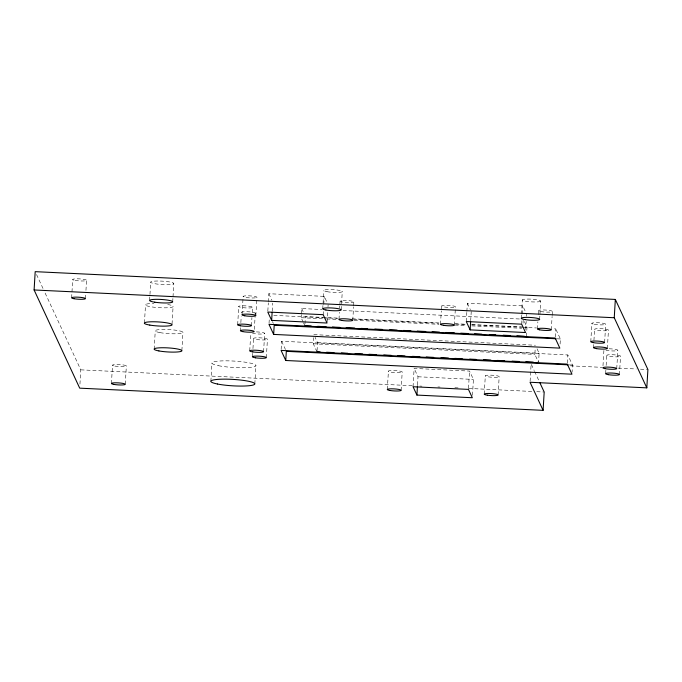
<?xml version="1.0" encoding="UTF-8"?>
<svg xmlns="http://www.w3.org/2000/svg" width="682" height="682" viewBox="0 0 682 682"><rect width="100%" height="100%" fill="white"/><g stroke="black" fill="none" stroke-linecap="round" stroke-linejoin="round"><path stroke-width="0.51" stroke-dasharray="3.41 2.56" d="M71.627 297.881L72.718 279.569M79.947 384.085L80.791 369.849L44.577 291.87M85.48 298.546L85.719 294.479M85.958 290.404L86.563 280.234M111.422 383.557L112.513 365.245M125.275 384.222L126.358 365.91M144.439 322.901L145.53 304.59M149.614 300.37L150.705 282.058M154.175 349.261L155.257 330.949M172.708 301.921L172.947 297.855M173.006 296.832L173.799 283.61A11.585 1.696 3.4 0 0 157.09 281.018A11.585 1.696 3.4 0 0 155.863 283.882A11.585 1.696 3.4 0 0 173.799 283.61M172.043 323.993L173.075 306.704M181.872 350.591L182.955 332.279M210.866 381.349L211.957 363.037M237.668 324.675L238.751 306.363M240.371 330.779L240.55 327.727M240.857 322.646L241.215 316.542M242.05 314.683L243.142 296.372M249.731 350.812L250.763 333.524M251.436 325.732L251.922 317.59M252.221 312.501L252.528 307.42A6.956 1.014 3.4 0 0 242.954 305.792A6.956 1.014 3.4 0 0 241.437 307.454A6.956 1.014 3.4 0 0 252.528 307.42M252.485 356.729L252.724 352.654M252.962 348.587L253.568 338.417M254.343 329.406L255.068 317.198M255.128 316.184L255.307 313.132M255.827 315.74L256.909 297.429A6.956 1.014 3.4 0 0 247.344 295.809A6.956 1.014 3.4 0 0 245.827 297.463A6.956 1.014 3.4 0 0 256.909 297.429M254.829 383.872L255.921 365.561M263.593 351.742L264.676 333.438M267.83 311.018L268.316 302.876M268.376 301.862L268.861 293.72L324.257 296.372L327.266 302.868M266.338 357.658L267.429 339.346A6.956 1.014 3.4 0 0 257.404 337.786A6.956 1.014 3.4 0 0 256.662 339.508A6.956 1.014 3.4 0 0 267.429 339.346M269.032 323.311L269.271 319.244M272.195 311.222L272.672 303.081M281.146 349.389L281.632 341.256L567.825 354.955L572.513 365.041L572.087 372.159M303.226 322.151L301.163 317.71L301.342 314.658M301.401 313.643L301.7 308.554L321.844 309.517M316.985 351.784L313.268 343.788L313.635 337.684M317.045 350.77L317.531 342.628L315.058 337.3M322.731 308.886L323.814 290.575M323.166 314.683L323.345 311.631M323.771 304.513L324.257 296.372M327.104 322.015L327.71 311.845M328.008 306.755L328.136 304.718M338.997 319.321L339.414 312.203M339.662 308.136L339.781 306.099M339.841 305.084L340.079 301.009M341.196 309.764L342.279 291.461M352.764 320.378L353.549 307.156M353.608 306.141L353.856 302.066A6.956 1.014 3.4 0 0 344.282 300.447A6.956 1.014 3.4 0 0 342.765 302.109A6.956 1.014 3.4 0 0 353.856 302.066M387.333 389.379L388.416 371.076M401.101 390.436L402.192 372.133A6.956 1.014 3.4 0 0 392.619 370.505A6.956 1.014 3.4 0 0 391.101 372.167A6.956 1.014 3.4 0 0 402.192 372.133M413.053 386.737L414.136 368.425L469.531 371.076L473.41 379.422L472.387 396.711M417.529 384.904L418.015 376.771L414.136 368.425M440.504 324.248L441.297 311.026M441.356 310.012L441.595 305.937M454.365 325.178L455.457 306.866A6.956 1.014 3.4 0 0 445.423 305.314A6.956 1.014 3.4 0 0 444.69 307.028A6.956 1.014 3.4 0 0 455.457 306.866M466.275 321.537L466.812 312.382M466.872 311.367L467.358 303.226L522.753 305.877L525.771 312.373M470.691 320.728L471.236 311.572M468.508 388.365L469.531 371.076M484.229 394.085L485.32 375.773M498.09 395.014L499.173 376.711A6.956 1.014 3.4 0 0 489.147 375.151A6.956 1.014 3.4 0 0 488.414 376.865A6.956 1.014 3.4 0 0 499.173 376.711M521.278 318.127L521.466 315.075M521.525 314.052L522.369 299.816M521.67 324.189L521.909 320.122M522.267 314.018L522.753 305.877M523.043 323.234L523.222 320.182M525.728 329.483L526.206 321.341M526.513 316.26L526.632 314.223M526.453 336.32L526.998 327.164L524.108 320.941M530.11 381.247L531.133 363.949L534.177 370.505M537.049 348.8L539.112 353.242L538.567 362.398L534.85 354.401L535.217 348.297M537.433 328.954L537.859 321.836M538.286 314.717L538.524 310.642M539.641 319.534L539.888 315.468M539.948 314.445L540.732 301.222A9.275 1.355 3.4 0 0 527.97 299.057A9.275 1.355 3.4 0 0 525.95 301.274A9.275 1.355 3.4 0 0 540.732 301.222M551.32 329.756L552.105 316.533M552.164 315.51L552.403 311.444M555.225 337.019L555.711 328.877L552.514 328.724M560.092 344.052L560.391 338.963L555.711 328.877M567.347 363.097L567.825 354.955M590.765 341.776L591.857 323.464M593.511 347.556L593.69 344.504M593.937 340.437L594.602 329.244M602.99 365.757L603.894 350.497M604.619 342.441L605.71 324.129M605.667 373.574L605.906 369.499M606.153 365.433L606.758 355.262M607.364 348.485L608.455 330.173A6.956 1.014 3.4 0 0 598.429 328.622A6.956 1.014 3.4 0 0 597.696 330.335A6.956 1.014 3.4 0 0 608.455 330.173M616.75 368.587L617.832 350.275M619.435 374.631L620.526 356.319A6.956 1.014 3.4 0 0 610.953 354.7A6.956 1.014 3.4 0 0 609.435 356.354A6.956 1.014 3.4 0 0 620.526 356.319M343.046 310.532L520.102 319.014M337.223 318.076L305.417 316.55L304.871 325.706L303.635 323.038M352.065 318.784L440.061 322.995M454.903 323.711L466.565 324.265M471.867 324.521L526.998 327.164M273.772 315.374L322.714 317.718M323.771 317.769L337.607 318.434M353.566 319.202L438.679 323.277M455.704 324.086L466.343 324.598M471.663 324.854L521.662 327.249M522.727 327.3L536.555 327.957M301.163 317.71L325.544 318.878M326.601 318.929L337.206 319.432M354.171 320.25L438.986 324.308M454.885 325.067L466.548 325.629M471.85 325.885L521.679 328.272M557.203 338.809L560.391 338.963M313.814 334.632L535.396 345.245M317.531 342.628L539.112 353.242M313.268 343.788L534.85 354.401M569.317 364.887L572.513 365.041M570.408 365.833L602.257 367.359M618.182 368.118L636.221 368.979M640.466 369.184L647.9 369.542M418.015 376.771L473.41 379.422M80.791 369.849L412.388 385.722M419.831 386.08L421.953 386.183M437.904 386.95L440.026 387.052M454.903 387.76L458.091 387.913M468.722 388.425L532.489 391.477M536.743 391.681L544.185 392.031M534.611 371.443L538.959 380.803M467.358 303.226L470.375 309.713M301.7 308.554L303.354 312.109M268.861 293.72L271.879 300.216M272.493 321.589L273.346 323.421M281.632 341.256L285.46 349.508M36.53 274.539L44.134 290.907M241.82 312.748A6.956 1.014 3.4 0 1 249.706 311.879A6.956 1.014 3.4 0 1 253.619 313.771M167.704 304.513A13.904 2.029 3.4 0 1 168.727 307.684A13.904 2.029 3.4 0 1 147.627 306.065A13.904 2.029 3.4 0 1 153.936 303.456M256.364 331.895A6.956 1.014 3.4 0 1 264.335 333.677A6.956 1.014 3.4 0 1 252.553 333.345M609.069 348.792A6.956 1.014 3.4 0 1 617.611 350.531A6.956 1.014 3.4 0 1 606.008 350.318M159.997 332.62A13.904 2.029 3.4 0 0 182.733 332.799A13.904 2.029 3.4 0 0 164.584 329.432A13.904 2.029 3.4 0 0 159.997 332.62M218.462 365.688A22.02 3.214 3.4 0 0 255.196 366.353A22.02 3.214 3.4 0 0 228.155 360.855A22.02 3.214 3.4 0 0 218.462 365.688M114.883 366.081A6.956 1.014 3.4 0 0 126.247 366.166A6.956 1.014 3.4 0 0 117.176 364.486A6.956 1.014 3.4 0 0 114.883 366.081M326.976 291.683A9.275 1.355 3.4 0 0 342.134 291.802A9.275 1.355 3.4 0 0 330.037 289.56A9.275 1.355 3.4 0 0 326.976 291.683M75.088 280.404A6.956 1.014 3.4 0 0 86.452 280.49A6.956 1.014 3.4 0 0 77.381 278.81A6.956 1.014 3.4 0 0 75.088 280.404M540.579 311.486A6.956 1.014 3.4 0 0 552.181 311.691A6.956 1.014 3.4 0 0 543.639 309.96A6.956 1.014 3.4 0 0 540.579 311.486M594.227 324.3A6.956 1.014 3.4 0 0 605.599 324.385A6.956 1.014 3.4 0 0 596.52 322.705A6.956 1.014 3.4 0 0 594.227 324.3"/><path stroke-width="1.02" d="M34.1 289.969L35.191 271.658L615.334 299.432L647.9 369.542L646.809 387.853L530.05 382.261L543.094 410.342L79.709 388.16L34.1 289.969L614.252 317.744L646.809 387.853M271.649 320.378L267.77 312.032L323.166 314.683L327.045 323.029L271.649 320.378L272.135 312.237M273.653 334.41L268.972 324.334L555.165 338.033L559.854 348.118L273.653 334.41L274.198 325.254L556.137 338.758M285.767 360.497L281.086 350.412L567.279 364.111L571.968 374.196L285.767 360.497L286.312 351.341L568.259 364.836M416.932 395.083L413.053 386.737L468.449 389.388L472.319 397.734L416.932 395.083L417.469 385.927M470.145 329.883L466.275 321.537L521.67 324.189L525.541 332.535L470.145 329.883L470.631 321.742M543.094 410.342L544.185 392.031L539.829 382.67M614.252 317.744L615.334 299.432M304.871 325.706L311.231 326.013M317.599 326.32L326.081 326.721M332.441 327.028L339.858 327.386M346.217 327.684L354.7 328.093M361.068 328.4L367.428 328.698M374.844 329.056L382.27 329.415M389.686 329.773L397.112 330.122M403.471 330.429L410.896 330.787M417.256 331.085L425.738 331.495M432.098 331.802L439.515 332.151M445.883 332.458L454.357 332.867M460.725 333.166L468.142 333.524M474.502 333.83L481.927 334.189M489.344 334.538L495.712 334.845M503.128 335.203L510.554 335.553M516.913 335.859L524.33 336.217M316.985 351.784L320.165 351.938M326.525 352.244L333.95 352.603M341.375 352.952L347.735 353.259M355.152 353.617L362.577 353.967M368.936 354.273L376.362 354.631M383.778 354.99L391.204 355.339M397.563 355.646L404.98 356.004M412.405 356.354L419.822 356.712M426.19 357.018L433.607 357.368M441.032 357.726L448.449 358.084M454.809 358.382L462.234 358.741M469.651 359.099L476.019 359.405M483.436 359.755L490.861 360.113M497.221 360.42L504.637 360.769M512.063 361.128L519.479 361.486M525.848 361.784L533.264 362.142M443.607 325.34A6.956 1.014 3.4 0 0 454.365 325.178A6.956 1.014 3.4 0 0 444.34 323.626A6.956 1.014 3.4 0 0 443.607 325.34M341.673 320.421A6.956 1.014 3.4 0 0 352.764 320.378A6.956 1.014 3.4 0 0 343.191 318.758A6.956 1.014 3.4 0 0 341.673 320.421M244.736 315.775A6.956 1.014 3.4 0 0 255.827 315.74A6.956 1.014 3.4 0 0 246.253 314.112A6.956 1.014 3.4 0 0 244.736 315.775M325.894 309.995A9.275 1.355 3.4 0 0 341.051 310.114A9.275 1.355 3.4 0 0 328.946 307.872A9.275 1.355 3.4 0 0 325.894 309.995M154.78 302.194A11.585 1.696 3.4 0 0 172.708 301.921A11.585 1.696 3.4 0 0 155.999 299.33A11.585 1.696 3.4 0 0 154.78 302.194M73.997 298.716A6.956 1.014 3.4 0 0 85.369 298.801A6.956 1.014 3.4 0 0 76.29 297.122A6.956 1.014 3.4 0 0 73.997 298.716M240.345 325.766A6.956 1.014 3.4 0 0 251.436 325.732A6.956 1.014 3.4 0 0 241.863 324.103A6.956 1.014 3.4 0 0 240.345 325.766M242.741 331.614A6.956 1.014 3.4 0 0 254.113 331.699A6.956 1.014 3.4 0 0 245.034 330.02A6.956 1.014 3.4 0 0 242.741 331.614M149.81 325.084A13.904 2.029 3.4 0 0 171.983 325.016A13.904 2.029 3.4 0 0 152.845 321.768A13.904 2.029 3.4 0 0 149.81 325.084M252.834 351.903A6.956 1.014 3.4 0 0 263.593 351.742A6.956 1.014 3.4 0 0 253.568 350.19A6.956 1.014 3.4 0 0 252.834 351.903M255.58 357.82A6.956 1.014 3.4 0 0 266.338 357.658A6.956 1.014 3.4 0 0 256.313 356.098A6.956 1.014 3.4 0 0 255.58 357.82M158.915 350.932A13.904 2.029 3.4 0 0 181.651 351.111A13.904 2.029 3.4 0 0 163.501 347.743A13.904 2.029 3.4 0 0 158.915 350.932M217.379 384A22.02 3.214 3.4 0 0 254.105 384.665A22.02 3.214 3.4 0 0 227.063 379.166A22.02 3.214 3.4 0 0 217.379 384M113.792 384.392A6.956 1.014 3.4 0 0 125.164 384.478A6.956 1.014 3.4 0 0 116.085 382.798A6.956 1.014 3.4 0 0 113.792 384.392M487.323 395.176A6.956 1.014 3.4 0 0 498.09 395.014A6.956 1.014 3.4 0 0 488.065 393.463A6.956 1.014 3.4 0 0 487.323 395.176M390.019 390.479A6.956 1.014 3.4 0 0 401.101 390.436A6.956 1.014 3.4 0 0 391.536 388.817A6.956 1.014 3.4 0 0 390.019 390.479M524.859 319.585A9.275 1.355 3.4 0 0 539.641 319.534A9.275 1.355 3.4 0 0 526.879 317.369A9.275 1.355 3.4 0 0 524.859 319.585M539.488 329.798A6.956 1.014 3.4 0 0 551.09 330.003A6.956 1.014 3.4 0 0 542.548 328.272A6.956 1.014 3.4 0 0 539.488 329.798M593.144 342.611A6.956 1.014 3.4 0 0 604.508 342.696A6.956 1.014 3.4 0 0 595.437 341.017A6.956 1.014 3.4 0 0 593.144 342.611M596.605 348.647A6.956 1.014 3.4 0 0 607.364 348.485A6.956 1.014 3.4 0 0 597.338 346.933A6.956 1.014 3.4 0 0 596.605 348.647M608.353 374.665A6.956 1.014 3.4 0 0 619.435 374.631A6.956 1.014 3.4 0 0 609.87 373.003A6.956 1.014 3.4 0 0 608.353 374.665M604.917 368.63A6.956 1.014 3.4 0 0 616.519 368.843A6.956 1.014 3.4 0 0 607.977 367.104A6.956 1.014 3.4 0 0 604.917 368.63"/></g></svg>
